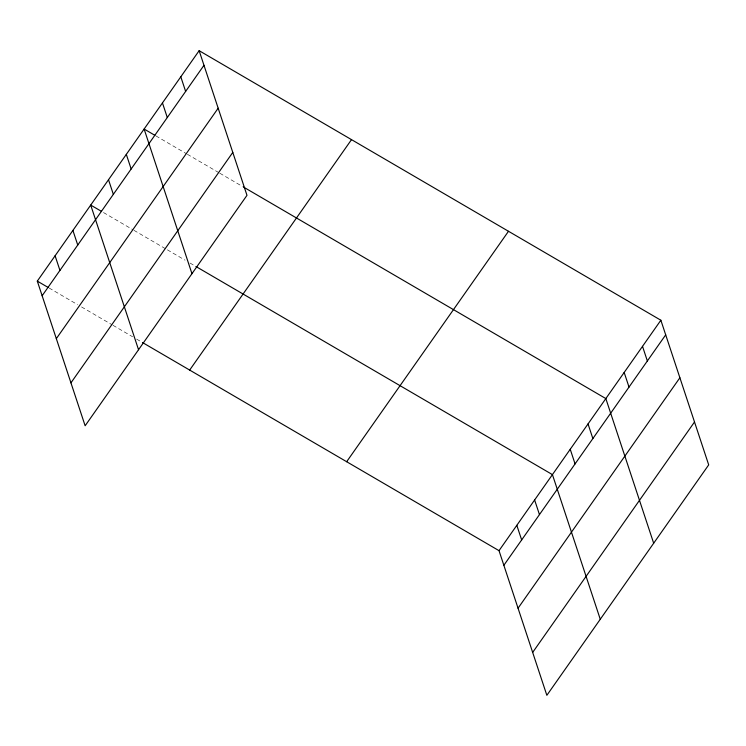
<?xml version="1.0" encoding="UTF-8"?>
<svg xmlns="http://www.w3.org/2000/svg" width="746" height="746" viewBox="0 0 746 746"><rect width="100%" height="100%" fill="white"/><g stroke="black" fill="none" stroke-linecap="round" stroke-linejoin="round"><path stroke-width="0.56" stroke-dasharray="3.73 2.8" d="M155.914 135.912L186.388 153.704M187.367 154.282L218.82 172.643M219.809 173.221L242.413 186.416M103.489 212.535L132.975 229.749M133.963 230.327L166.405 249.267M167.384 249.835L185.073 260.168M189.997 263.04L194.911 265.902M49.096 288.003L77.603 304.648M81.538 306.942L112.012 324.734M112.991 325.312L132.648 336.791M136.583 339.085L141.498 341.948"/><path stroke-width="1.12" d="M199.145 50.681L246.982 195.331L85.137 425.77L37.3 281.121L199.145 50.681L660.863 320.23L708.7 464.879L546.855 695.319L499.018 550.669L142.486 342.526M42.14 295.742L203.975 65.303M56.323 338.656L218.168 108.207M70.945 382.857L232.789 152.417M189.671 370.072L351.506 139.633M346.657 461.718L508.492 231.279M499.018 550.669L660.863 320.23M503.858 565.291L665.702 334.851M518.05 608.204L679.886 377.765M532.672 652.414L694.507 421.975M154.926 135.343L144.118 129.03L191.955 273.679M243.401 186.994L605.836 398.578L653.673 543.228M101.521 211.388L90.704 205.075L138.542 349.725M195.89 266.481L552.432 474.624L600.269 619.273M37.3 281.121L48.117 287.434M642.52 346.349L647.36 360.971M624.178 372.468L629.018 387.09M588.034 423.933L592.865 438.555M570.233 449.279L575.063 463.9M534.621 499.979L539.461 514.6M516.819 525.324L521.659 539.945M180.802 76.791L185.633 91.422M162.46 102.911L167.291 117.532M126.316 154.375L131.147 168.997M108.506 179.73L113.345 194.352M72.903 230.421L77.743 245.042M55.101 255.775L59.941 270.397"/></g></svg>
